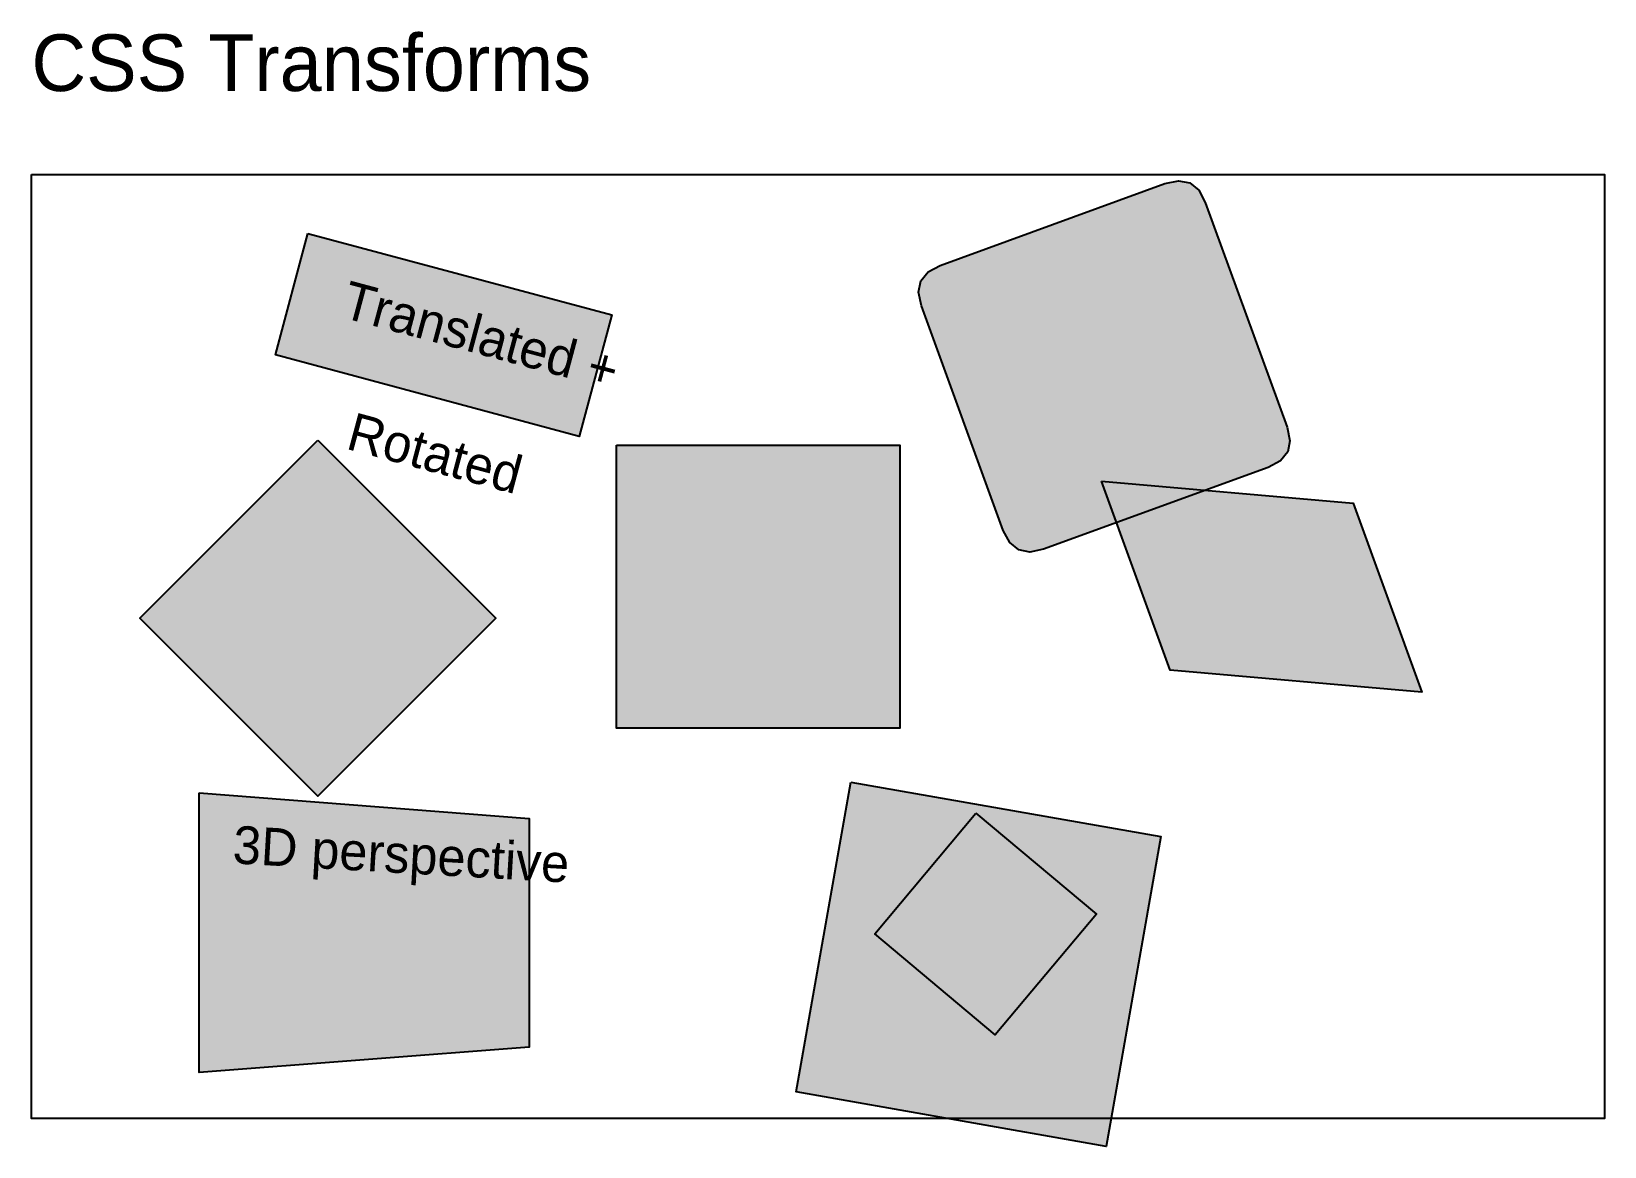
# Model space of a CAD drawing. Extents: x 0 to 500, y 0 to 354.
import ezdxf

# ---------------------------------------------------------------- set-up
doc = ezdxf.new("R2010")
doc.units = 0

msp = doc.modelspace()

# ---------------------------------------------------------------- hatches: boundary and pattern name
at = {"true_color": 0xf06292}
msp.add_hatch(color=256, dxfattribs=at).paths.add_polyline_path([(282.9, 267.29), (281.99, 271.62), (282.68, 275.19), (284.98, 278.02), (288.87, 280.11), (360.29, 306.1), (364.62, 307.01), (368.19, 306.32), (371.02, 304.02), (373.11, 300.13), (399.1, 228.71), (400.01, 224.38), (399.32, 220.81), (397.02, 217.98), (393.13, 215.89), (321.71, 189.9), (317.38, 188.99), (313.81, 189.68), (310.98, 191.98), (308.89, 195.87)], flags=0)
at = {"true_color": 0xff9800}
msp.add_hatch(color=256, dxfattribs=at).paths.add_polyline_path([(87.88, 290.26), (184.47, 264.38), (174.12, 225.74), (77.53, 251.62)], flags=0)
at = {"true_color": 0xe53935}
msp.add_hatch(color=256, dxfattribs=at).paths.add_polyline_path([(91, 224.57), (147.57, 168), (91, 111.43), (34.43, 168)], flags=0)
at = {"true_color": 0x1e88e5}
msp.add_hatch(color=256, dxfattribs=at).paths.add_polyline_path([(186, 223), (276, 223), (276, 133), (186, 133)], flags=0)
at = {"true_color": 0x43a047}
msp.add_hatch(color=256, dxfattribs=at).paths.add_polyline_path([(340.08, 211.5), (420.08, 204.5), (441.92, 144.5), (361.92, 151.5)], flags=0)
at = {"true_color": 0x009688}
for points in [[(260.44, 115.92), (358.92, 98.56), (341.56, 0.08), (243.08, 17.44)], [(300.18, 106.02), (338.48, 73.88), (306.34, 35.58), (268.04, 67.72)]]:
    msp.add_hatch(color=256, dxfattribs=at).paths.add_polyline_path(points, flags=0)
at = {"true_color": 0x7b1fa2}
msp.add_hatch(color=256, dxfattribs=at).paths.add_polyline_path([(53.26, 112.44), (158.24, 104.36), (158.24, 31.64), (53.26, 23.56)], flags=0)

# ---------------------------------------------------------------- linework, layer by layer
at = {"true_color": 0xcccccc}
msp.add_lwpolyline([(0, 309), (500, 309), (500, 9), (0, 9)], close=True, dxfattribs=at)
at = {"true_color": 0xf06292}
msp.add_lwpolyline([(282.9, 267.29), (281.99, 271.62), (282.68, 275.19), (284.98, 278.02), (288.87, 280.11), (360.29, 306.1), (364.62, 307.01), (368.19, 306.32), (371.02, 304.02), (373.11, 300.13), (399.1, 228.71), (400.01, 224.38), (399.32, 220.81), (397.02, 217.98), (393.13, 215.89), (321.71, 189.9), (317.38, 188.99), (313.81, 189.68), (310.98, 191.98), (308.89, 195.87)], close=True, dxfattribs=at)
at = {"true_color": 0xff9800}
msp.add_lwpolyline([(87.88, 290.26), (184.47, 264.38), (174.12, 225.74), (77.53, 251.62)], close=True, dxfattribs=at)
at = {"true_color": 0xe53935}
msp.add_lwpolyline([(91, 224.57), (147.57, 168), (91, 111.43), (34.43, 168)], close=True, dxfattribs=at)
at = {"true_color": 0x1e88e5}
msp.add_lwpolyline([(186, 223), (276, 223), (276, 133), (186, 133)], close=True, dxfattribs=at)
at = {"true_color": 0x43a047}
msp.add_lwpolyline([(340.08, 211.5), (420.08, 204.5), (441.92, 144.5), (361.92, 151.5)], close=True, dxfattribs=at)
at = {"true_color": 0x009688}
for points in [[(260.44, 115.92), (358.92, 98.56), (341.56, 0.08), (243.08, 17.44)], [(300.18, 106.02), (338.48, 73.88), (306.34, 35.58), (268.04, 67.72)]]:
    msp.add_lwpolyline(points, close=True, dxfattribs=at)
at = {"true_color": 0x7b1fa2}
msp.add_lwpolyline([(53.26, 112.44), (158.24, 104.36), (158.24, 31.64), (53.26, 23.56)], close=True, dxfattribs=at)

# ---------------------------------------------------------------- texts
at = {"true_color": 0x000000}
msp.add_text('CSS Transforms', height=18, dxfattribs=at).set_placement((0, 335.5))
at = {"true_color": 0xffffff}
for s, rotation, p in [('Translated +', -15, (98.06, 263.72)), ('Rotated', -15, (99.57, 221.9)), ('3D perspective', -3.3043, (63.76, 90.09))]:
    msp.add_text(s, height=12, rotation=rotation, dxfattribs=at).set_placement(p)

doc.saveas('drawing.dxf')
